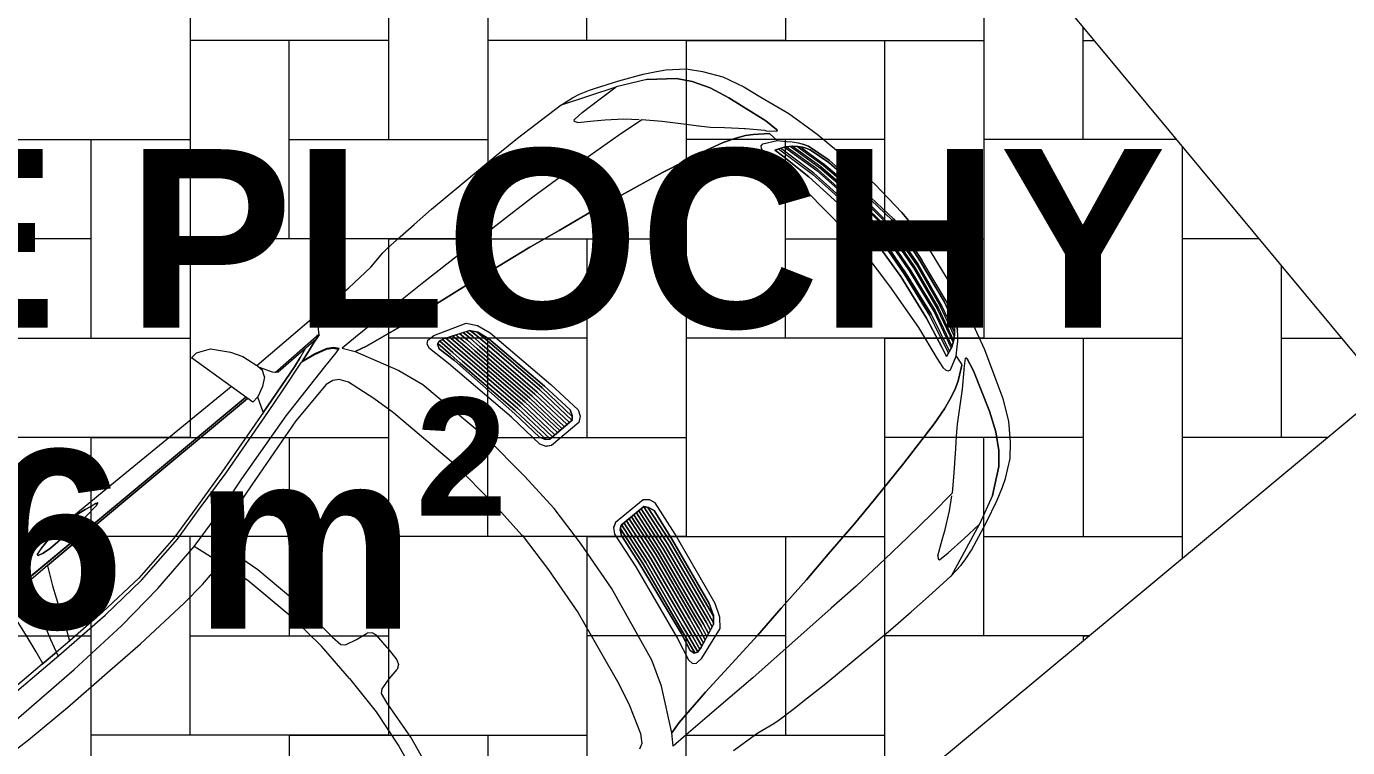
# Model space of a CAD drawing. Header units: millimetres. Extents: x 156050 to 369663, y -269476 to -128786.
# Drawn here: x 264310 to 268304, y -201627 to -199447 of the extents above; entities that cross this region are included whole.
import ezdxf

# ---------------------------------------------------------------- set-up
doc = ezdxf.new("R2010")
doc.units = ezdxf.units.MM
doc.header["$MEASUREMENT"] = 0
doc.linetypes.add('Wipeout_Contour', pattern=[1000, 0, -1000])
doc.layers.add('Situace - koordinační', color=7, linetype='Continuous')
doc.styles.add('GENEROVANÝ_STYL_1', font='Arial.ttf')
doc.styles.add('GENEROVANÝ_STYL_2', font='Arial Bold.ttf')
doc.dimstyles.new('GENEROVANÝ_STYL__1', dxfattribs={"dimtxt": 600, "dimasz": 456, "dimexe": 0.18, "dimexo": 0.0625, "dimgap": 0, "dimtad": 1, "dimdec": 0, "dimzin": 0, "dimdsep": 46, "dimtxsty": 'GENEROVANÝ_STYL_1', "dimblk": 'ARROWHEAD_2', "dimblk1": 'ARROWHEAD_2', "dimblk2": 'ARROWHEAD_2', "dimcen": 0.09, "dimse1": 1, "dimse2": 1, "dimclrd": 7, "dimclre": 7, "dimclrt": 7, "dimazin": 0, "dimtfac": 1, "dimtdec": 4, "dimtmove": 2, "dimatfit": 3, "dimfxl": 1, "dimtolj": 1, "dimtzin": 0, "dimarcsym": 0})
doc.dimstyles.new('GENEROVANÝ_STYL__2', dxfattribs={"dimtxt": 600, "dimasz": 456, "dimexe": 0.18, "dimexo": 0.0625, "dimgap": 0, "dimtad": 1, "dimdec": 0, "dimzin": 0, "dimdsep": 46, "dimtxsty": 'GENEROVANÝ_STYL_1', "dimblk": 'ARROWHEAD_2', "dimblk1": 'ARROWHEAD_2', "dimblk2": 'ARROWHEAD_2', "dimcen": 0.09, "dimse1": 1, "dimse2": 1, "dimclrd": 7, "dimclre": 7, "dimclrt": 7, "dimazin": 0, "dimtfac": 1, "dimtdec": 4, "dimtmove": 0, "dimatfit": 3, "dimfxl": 1, "dimtolj": 1, "dimtzin": 0, "dimarcsym": 0})

# ---------------------------------------------------------------- blocks, each defined once
blk = doc.blocks.new('*X11')
at = {"layer": 'Situace - koordinační', "color": 253, "linetype": 'Continuous', "lineweight": 13, "true_color": 0xa8a8a8}
for p, q in [((265704.5, -198589.2), (265704.5, -199489.2)), ((266604.5, -198589.2), (266604.5, -199489.2)), ((266004.5, -199489.2), (266004.5, -198889.2)), ((267204.5, -199087.7), (267204.5, -199789.2)), ((264804.5, -199189.2), (264804.5, -200089.2)), ((265404.5, -199189.2), (265404.5, -199789.2)), ((265704.5, -199189.2), (265704.5, -200089.2)), ((267504.5, -199789.2), (267504.5, -199448.5)), ((265404.5, -199489.2), (264804.5, -199489.2)), ((265104.5, -200089.2), (265104.5, -199489.2)), ((266604.5, -199489.2), (265704.5, -199489.2)), ((266304.5, -199489.2), (267204.5, -199489.2)), ((266304.5, -199489.2), (266304.5, -200389.2)), ((266904.5, -199489.2), (266904.5, -200089.2)), ((267204.5, -199489.2), (267204.5, -200389.2)), ((267504.5, -199489.2), (267538.3, -199489.2)), ((263904.5, -199789.2), (264804.5, -199789.2)), ((264504.5, -199789.2), (264504.5, -200389.2)), ((264804.5, -199789.2), (264804.5, -200689.2)), ((265104.5, -199789.2), (265704.5, -199789.2)), ((266904.5, -199789.2), (266304.5, -199789.2)), ((266604.5, -200389.2), (266604.5, -199789.2)), ((267787.8, -199789.2), (267204.5, -199789.2)), ((267804.5, -199809.3), (267804.5, -200689.2)), ((264504.5, -200089.2), (263904.5, -200089.2)), ((265704.5, -200089.2), (264804.5, -200089.2)), ((265404.5, -200089.2), (266304.5, -200089.2)), ((265404.5, -200089.2), (265404.5, -200989.2)), ((266004.5, -200089.2), (266004.5, -200689.2)), ((266304.5, -200089.2), (266304.5, -200989.2)), ((266604.5, -200089.2), (267204.5, -200089.2)), ((268037.2, -200089.2), (267804.5, -200089.2)), ((268104.5, -200689.2), (268104.5, -200170.1)), ((264204.5, -200389.2), (264804.5, -200389.2)), ((266004.5, -200389.2), (265404.5, -200389.2)), ((265704.5, -200989.2), (265704.5, -200389.2)), ((267204.5, -200389.2), (266304.5, -200389.2)), ((266904.5, -200389.2), (267804.5, -200389.2)), ((266904.5, -200389.2), (266904.5, -201289.2)), ((267504.5, -200389.2), (267504.5, -200989.2)), ((267804.5, -200389.2), (267804.5, -201054.3)), ((268104.5, -200389.2), (268286.7, -200389.2)), ((264804.5, -200689.2), (263904.5, -200689.2)), ((264504.5, -200689.2), (265404.5, -200689.2)), ((264504.5, -200689.2), (264504.5, -201589.2)), ((265104.5, -200689.2), (265104.5, -201289.2)), ((265404.5, -200689.2), (265404.5, -201589.2)), ((265704.5, -200689.2), (266304.5, -200689.2)), ((267504.5, -200689.2), (266904.5, -200689.2)), ((267204.5, -201289.2), (267204.5, -200689.2)), ((268243.6, -200689.2), (267804.5, -200689.2)), ((265104.5, -200989.2), (264504.5, -200989.2)), ((264804.5, -201589.2), (264804.5, -200989.2)), ((266304.5, -200989.2), (265404.5, -200989.2)), ((266004.5, -200989.2), (266904.5, -200989.2)), ((266004.5, -200989.2), (266004.5, -201889.2)), ((266604.5, -200989.2), (266604.5, -201589.2)), ((266904.5, -200989.2), (266904.5, -201802.7)), ((267204.5, -200989.2), (267804.5, -200989.2)), ((263604.5, -201289.2), (264504.5, -201289.2)), ((264504.5, -201289.2), (264504.5, -202189.2)), ((264804.5, -201289.2), (265404.5, -201289.2)), ((266604.5, -201289.2), (266004.5, -201289.2)), ((266304.5, -201889.2), (266304.5, -201289.2)), ((267522, -201289.2), (266904.5, -201289.2)), ((267504.5, -201289.2), (267522, -201289.2)), ((267504.5, -201289.2), (267504.5, -201303.8)), ((265404.5, -201589.2), (264504.5, -201589.2)), ((265104.5, -201589.2), (266004.5, -201589.2)), ((265104.5, -201589.2), (265104.5, -202489.2)), ((265704.5, -201589.2), (265704.5, -202189.2)), ((266004.5, -201589.2), (266004.5, -202489.2)), ((266304.5, -201589.2), (266904.5, -201589.2))]:
    blk.add_line(p, q, dxfattribs=at)
blk = doc.blocks.new('výplň_1')
at = {"color": 254, "linetype": 'Wipeout_Contour', "lineweight": 0, "ltscale": 14459165.28293714}
blk.add_wipeout([(257736.9, -202722.8), (257704.5, -202761.1), (257472.8, -203118.3), (257287.4, -203501.5), (257151.3, -203904.9), (257066.6, -204322.1), (257034.6, -204746.6), (257055.8, -205171.8), (257129.9, -205591), (257255.7, -205997.7), (257431.3, -206385.5), (257653.9, -206748.4), (293199.4, -249246.5), (293593.1, -249026.5), (259030.8, -207703.9), (259010.1, -207427.9), (259010.7, -207151.1), (259032.5, -206875.2), (259075.4, -206601.8), (259139.1, -206332.5), (259177.9, -206211.2), (260581.5, -208143.5), (260762.6, -208392.9), (294380.6, -248586.5), (294774.4, -248366.5), (262964.5, -210334.7), (261108.9, -208103.2), (260971.3, -207916.8), (260963.2, -207902.5), (260856.1, -207715.7), (260764.9, -207502.7), (260698.9, -207280.6), (260658.9, -207052.4), (260645.5, -206821.1), (260658.9, -206589.8), (260698.9, -206361.5), (260764.9, -206139.4), (260841.1, -205961.6), (261312, -206453), (268416.5, -200545.4), (264580.3, -195932), (259462.5, -200187.6), (257296.6, -202263.4)], dxfattribs=at).dxf.layer = 'Situace - koordinační'
at = {"layer": 'Situace - koordinační', "color": 7, "linetype": 'Continuous', "lineweight": 13, "flags": 128}
blk.add_lwpolyline([(261312, -206453), (268416.5, -200545.4), (264580.3, -195932), (259462.5, -200187.6), (257296.6, -202263.4), (257736.9, -202722.8), (257704.5, -202761.1), (257472.8, -203118.3), (257287.4, -203501.5), (257151.3, -203904.9), (257066.6, -204322.1)], dxfattribs=at)
at = {"layer": 'Situace - koordinační', "color": 253, "linetype": 'Continuous', "lineweight": 13, "true_color": 0xa8a8a8}
blk.add_blockref('*X11', (0, 0), dxfattribs=at)
at = {"layer": 'Situace - koordinační', "color": 7, "lineweight": 13, "insert": (260337.3, -200365.8), "char_height": 540, "width": 7283.52, "attachment_point": 7, "style": 'GENEROVANÝ_STYL_2'}
blk.add_mtext('\\A1;{\\pql;\\fArial|b1|i0|c0|p0;\\W1.000000;ZPEVNĚNÉ PLOCHY}', dxfattribs=at)
at = {"layer": 'Situace - koordinační', "color": 7, "lineweight": 13, "insert": (262298.9, -201425.2), "char_height": 540, "attachment_point": 7, "style": 'GENEROVANÝ_STYL_2'}
blk.add_mtext('\\A1;{\\pql;\\fArial|b1|i0|c0|p0;\\W1.000000;114,76 m\\fArial|b1|i0|c0|p0;\\W1.000000;\\A1{\\H.66x;\\S2^  ;}}', dxfattribs=at)
blk = doc.blocks.new('Luxusní auto 2 27_2')
at = {"layer": 'Situace - koordinační', "color": 253, "linetype": 'Continuous', "lineweight": 13, "true_color": 0xa8a8a8}
for p, q in [((-296.4, 924.6), (-461.3, 859.5)), ((-293.6, 924.6), (-339.2, 918.8)), ((-293.6, 924.6), (-296.4, 924.6)), ((-296.4, 924.6), (-293.6, 924.6)), ((-202.8, 928.8), (-293.6, 924.6)), ((-133, 931.1), (-202.8, 928.8)), ((-49.6, 932.3), (-133, 931.1)), ((204, 932.3), (-49.6, 932.3)), ((274.1, 930.3), (204, 932.3)), ((330.9, 928.7), (274.1, 930.3)), ((383.1, 926.4), (330.9, 928.7)), ((401.9, 924.9), (383.1, 926.4)), ((457.5, 915.4), (401.9, 924.9)), ((-408.1, 897.3), (-479.4, 868.8)), ((-392.5, 903.6), (-408.1, 897.3)), ((-362.1, 913.6), (-392.5, 903.6)), ((-339.2, 918.8), (-362.1, 913.6)), ((547.8, 909.5), (457.5, 915.4)), ((-479.4, 868.8), (-548.9, 837.4)), ((-546.4, 817.5), (-461.3, 859.5)), ((-461.3, 859.5), (-461.4, 859.5)), ((-461.3, 859.5), (-461.4, 859.5)), ((-396.5, 862.9), (-461.3, 859.5)), ((-332.7, 865.5), (-396.5, 862.9)), ((-302.9, 851.7), (-343.7, 823.6)), ((-299.7, 864.5), (-332.7, 865.5)), ((-302.9, 851.7), (-298.2, 859.8)), ((-298.2, 859.8), (-299.7, 864.5)), ((-610.1, 802.9), (-659.3, 766.1)), ((-546.4, 817.5), (-617.9, 762.1)), ((-617.9, 762.1), (-546.4, 817.5)), ((-585.6, 817.6), (-610.1, 802.9)), ((-548.9, 837.4), (-585.6, 817.6)), ((-370.9, 805), (-417.3, 770.6)), ((-343.7, 823.6), (-370.9, 805)), ((-659.3, 766.1), (-692.1, 728.4)), ((-617.9, 762.1), (-648.4, 725.1)), ((-648.4, 725.1), (-617.9, 762.1)), ((-417.3, 770.6), (-451.7, 739.6)), ((-174.9, 756.9), (-54.6, 764.1)), ((-54.6, 764.1), (46, 768.1)), ((46, 768.1), (363.3, 778)), ((363.3, 778), (498, 780.2)), ((498, 780.2), (627.9, 781.6)), ((627.9, 781.6), (680, 782.4)), ((680, 782.4), (657.2, 749.4)), ((680, 782.4), (657.2, 749.4)), ((-692.1, 728.4), (-728.5, 676.8)), ((-648.4, 725.1), (-678.1, 676)), ((-678.1, 676), (-648.4, 725.1)), ((-501, 690.3), (-457.5, 733.9)), ((-457.5, 733.9), (-372.8, 742.4)), ((-372.8, 742.4), (-268.4, 750.9)), ((-268.4, 750.9), (-174.9, 756.9)), ((500.4, 719.4), (366.4, 701.5)), ((366.4, 701.4), (500.4, 719.4)), ((620.2, 739.5), (500.4, 719.4)), ((500.4, 719.4), (620.2, 739.4)), ((657.2, 749.4), (591.6, 620.5)), ((657.2, 749.4), (591.6, 620.5)), ((657.2, 749.4), (620.2, 739.5)), ((620.2, 739.4), (657.2, 749.4)), ((639.3, 744.6), (639.3, 744.5)), ((748, 715.7), (764.4, 724.7)), ((-551.5, 636.9), (-501, 690.3)), ((-551.5, 636.9), (-501, 690.3)), ((270, 688.1), (162.7, 671)), ((162.7, 671), (270, 688.1)), ((366.4, 701.5), (270, 688.1)), ((270, 688.1), (366.4, 701.4)), ((474.8, 715.9), (474.8, 716)), ((474.8, 716), (474.8, 715.9)), ((476, 716.1), (476, 716.1)), ((703.6, 603.8), (731.8, 690.6)), ((731.8, 690.6), (748, 715.7)), ((-728.5, 676.8), (-758.8, 613.2)), ((-678.1, 676), (-702.5, 616.1)), ((-702.5, 616.1), (-678.1, 676)), ((49.1, 653.8), (-51.5, 636)), ((-51.5, 635.9), (49.1, 653.8)), ((162.7, 671), (49.1, 653.8)), ((49.1, 653.8), (162.7, 671)), ((-758.8, 613.2), (-778.3, 556.1)), ((-702.5, 616.1), (-744, 490.9)), ((-744, 490.9), (-702.5, 616.1)), ((-602.2, 583.5), (-577.5, 609.4)), ((-578.7, 608.2), (-577.5, 609.4)), ((-577.5, 609.4), (-551.5, 636.9)), ((-577.5, 609.4), (-551.5, 636.9)), ((-169.3, 616.7), (-264.5, 598.2)), ((-264.5, 598.2), (-169.3, 616.7)), ((-51.5, 636), (-169.3, 616.7)), ((-169.3, 616.7), (-51.5, 635.9)), ((343.8, 600), (322, 573.5)), ((443.2, 634.2), (343.8, 600)), ((424.6, 608), (351.5, 577.8)), ((410.2, 601.8), (402.4, 558.3)), ((402.4, 558.3), (410.2, 601.8)), ((420.5, 606.1), (412.2, 558.3)), ((412.2, 558.3), (420.5, 606.1)), ((421.7, 558.3), (430.4, 608.8)), ((430.4, 608.8), (421.7, 558.3)), ((424.6, 608), (441.8, 611.1)), ((441.8, 611.1), (424.6, 608)), ((431.5, 558.3), (440.5, 610.8)), ((440.5, 610.8), (431.5, 558.3)), ((449.5, 607.9), (441, 558.3)), ((441, 558.3), (449.5, 607.9)), ((441.8, 611.1), (451.6, 607.1)), ((451.6, 607.1), (441.8, 611.1)), ((465.8, 635), (443.2, 634.2)), ((451.6, 607.1), (455.7, 593)), ((455.7, 593), (451.6, 607.1)), ((462.4, 541.1), (478.1, 612)), ((475.5, 627.4), (465.8, 635)), ((478.1, 612), (475.5, 627.4)), ((591.6, 620.5), (563.8, 541.7)), ((591.6, 620.5), (563.8, 541.7)), ((686.1, 532.4), (703.6, 603.8)), ((-633.7, 555), (-602.2, 583.5)), ((-403.5, 571), (-549.4, 538)), ((-549.4, 538), (-403.5, 571)), ((-264.5, 598.2), (-403.5, 571)), ((-403.5, 571), (-264.5, 598.2)), ((322, 573.5), (306.9, 531.8)), ((351.5, 577.8), (333.9, 557.4)), ((333.9, 557.4), (351.5, 577.8)), ((335.6, 559.4), (335.4, 558.3)), ((335.4, 558.3), (335.6, 559.4)), ((344.9, 558.3), (348.5, 574)), ((348.5, 574), (344.9, 558.3)), ((354.5, 558.3), (358.9, 580.8)), ((358.9, 580.8), (354.5, 558.3)), ((363.9, 558.3), (369.2, 584.9)), ((369.2, 584.9), (363.9, 558.3)), ((373.8, 558.3), (379.9, 589.3)), ((379.9, 589.3), (373.8, 558.3)), ((390.1, 593.4), (383.3, 558.3)), ((392.9, 558.3), (400.1, 597.8)), ((400.1, 597.8), (392.9, 558.3)), ((455.7, 593), (443, 536.2)), ((443, 536.2), (455.7, 593)), ((-778.3, 556.1), (-811, 464)), ((-681.4, 512.1), (-633.7, 555)), ((-602.8, 523), (-641.1, 509.2)), ((-641.1, 509.1), (-602.8, 523)), ((-549.4, 538), (-602.8, 523)), ((-602.8, 523), (-549.4, 538)), ((306.9, 531.8), (265.3, 293.9)), ((321.3, 520.8), (283.7, 302.4)), ((283.7, 302.4), (321.3, 520.8)), ((328.3, 519.3), (292.4, 303.1)), ((292.4, 303.1), (328.3, 519.3)), ((301.9, 303), (337.9, 519.3)), ((337.9, 519.3), (301.9, 303)), ((312.1, 303.1), (348.1, 519.3)), ((348.1, 519.3), (312.1, 303.1)), ((333.9, 557.4), (321.3, 520.8)), ((321.3, 520.8), (333.9, 557.4)), ((357.6, 519.3), (321.5, 303)), ((321.5, 303), (357.6, 519.3)), ((335.4, 558.3), (328.3, 519.3)), ((328.3, 519.3), (335.4, 558.3)), ((331.4, 303.1), (367.5, 519.3)), ((367.5, 519.3), (331.4, 303.1)), ((337.9, 519.3), (344.9, 558.3)), ((344.9, 558.3), (337.9, 519.3)), ((377, 519.3), (340.8, 303)), ((340.8, 303), (377, 519.3)), ((348.1, 519.3), (354.5, 558.3)), ((354.5, 558.3), (348.1, 519.3)), ((349.8, 303.1), (386.1, 519.3)), ((386.1, 519.3), (349.8, 303.1)), ((363.9, 558.3), (357.6, 519.3)), ((357.6, 519.3), (363.9, 558.3)), ((395.6, 519.3), (359.3, 303)), ((359.3, 303), (395.6, 519.3)), ((367.5, 519.3), (373.8, 558.3)), ((373.8, 558.3), (367.5, 519.3)), ((369.6, 303.1), (405.9, 519.3)), ((405.9, 519.3), (369.6, 303.1)), ((383.3, 558.3), (377, 519.3)), ((377, 519.3), (383.3, 558.3)), ((415.4, 519.3), (378.9, 303)), ((378.9, 303), (415.4, 519.3)), ((386.1, 519.3), (392.9, 558.3)), ((392.9, 558.3), (386.1, 519.3)), ((388.7, 303.1), (425.7, 519.3)), ((425.7, 519.3), (388.7, 303.1)), ((402.4, 558.3), (395.6, 519.3)), ((395.6, 519.3), (402.4, 558.3)), ((435.1, 519.3), (398.2, 303)), ((398.2, 303), (435.1, 519.3)), ((443, 536.2), (405.7, 295.7)), ((405.7, 295.7), (443, 536.2)), ((412.2, 558.3), (405.9, 519.3)), ((405.9, 519.3), (412.2, 558.3)), ((415.4, 519.3), (421.7, 558.3)), ((421.7, 558.3), (415.4, 519.3)), ((420.4, 294), (462.4, 541.1)), ((425.7, 519.3), (431.5, 558.3)), ((431.5, 558.3), (425.7, 519.3)), ((441, 558.3), (435.1, 519.3)), ((435.1, 519.3), (441, 558.3)), ((563.8, 541.7), (518.1, 296.6)), ((563.8, 541.7), (518.1, 296.6)), ((643.4, 289.6), (686.1, 532.4)), ((-744, 490.9), (-751.7, 451.2)), ((-751.7, 451.2), (-744, 490.9)), ((-688, 484.8), (-727.3, 454.9)), ((-727.3, 454.9), (-688, 484.8)), ((-722.9, 470.4), (-681.4, 512.1)), ((-668.3, 496.4), (-688, 484.8)), ((-688, 484.8), (-668.3, 496.4)), ((-681.4, 512.1), (-679, 514.3)), ((-641.1, 509.2), (-668.3, 496.4)), ((-668.3, 496.4), (-641.1, 509.1)), ((-811, 464), (-825, 411.1)), ((-751.7, 451.2), (-751.1, 447)), ((-751.1, 447), (-751.7, 451.2)), ((-751.1, 447), (-749, 446.4)), ((-749, 446.4), (-751.1, 447)), ((-725, 468.4), (-749, 446.4)), ((-731.9, 423.6), (-728.5, 452.3)), ((-731.9, 423.6), (-728.5, 452.3)), ((-692.1, 444.1), (-731.9, 423.6)), ((-728.5, 452.3), (-727.3, 454.9)), ((-728.5, 452.3), (-727.3, 454.9)), ((-725.3, 468.1), (-722.9, 470.4)), ((-722.9, 470.4), (-722.6, 470.8)), ((-685.1, 442.2), (-692.1, 444.1)), ((-680.4, 435.7), (-685.1, 442.2)), ((-825, 411.1), (-837.5, 361.5)), ((-751.6, 403.7), (-764.4, 391.5)), ((-731.9, 423.6), (-751.6, 403.7)), ((-719.4, 401.5), (-749.2, 277.6)), ((-708.4, 405.9), (-738.7, 393.7)), ((-738.7, 393.7), (-708.4, 405.9)), ((-715.2, 377.4), (-708.8, 403.8)), ((-708.8, 403.8), (-715.2, 377.4)), ((-708.8, 403.8), (-708.4, 405.9)), ((-708.4, 405.9), (-708.8, 403.8)), ((-683.3, 390.8), (-678.7, 424.2)), ((-678.7, 424.2), (-680.4, 435.7)), ((1304.3, 431.1), (1272.6, 254.6)), ((1317.3, 252.4), (1349, 424.2)), ((-837.5, 361.5), (-853, 279.3)), ((-795.1, 277.6), (-772.5, 365.8)), ((-794.1, 350.5), (-785.1, 365.6)), ((-785.1, 365.6), (-794.1, 350.5)), ((-766.6, 372.5), (-791, 277.6)), ((-782.9, 368.4), (-785.1, 365.6)), ((-776.2, 377.6), (-782.9, 368.4)), ((-782.8, 277.6), (-755.9, 382.1)), ((-751.3, 385.2), (-779, 277.6)), ((-769, 370.2), (-778, 359)), ((-778, 359), (-769, 370.2)), ((-764.4, 391.5), (-776.2, 377.6)), ((-770.5, 277.6), (-741, 392.1)), ((-757.7, 380.9), (-769, 370.2)), ((-769, 370.2), (-757.7, 380.9)), ((-736.6, 394.5), (-766.7, 277.6)), ((-738.7, 393.7), (-757.7, 380.9)), ((-757.7, 380.9), (-738.7, 393.7)), ((-754.2, 277.6), (-724.9, 399.2)), ((-735.8, 277.7), (-715.2, 377.4)), ((-715.2, 377.4), (-735.8, 277.7)), ((-699.7, 283.7), (-683.3, 390.8)), ((-814.7, 277.6), (-794.1, 350.5)), ((-794.1, 350.5), (-814.7, 277.6)), ((-791.3, 338.2), (-809.2, 272.8)), ((-809.2, 272.8), (-791.3, 338.2)), ((-784, 351.1), (-791.3, 338.2)), ((-791.3, 338.2), (-784, 351.1)), ((-778, 359), (-784, 351.1)), ((-784, 351.1), (-778, 359)), ((-712.1, 132), (-699.7, 283.7)), ((265.3, 293.9), (251.5, 182.6)), ((269.5, 198.4), (283.7, 302.4)), ((283.7, 302.4), (269.5, 198.4)), ((277.3, 178.9), (292.4, 303.1)), ((292.4, 303.1), (277.3, 178.9)), ((285.6, 169.7), (301.9, 303)), ((301.9, 303), (285.6, 169.7)), ((295.8, 169.6), (312.1, 303.1)), ((312.1, 303.1), (295.8, 169.6)), ((321.5, 303), (305.2, 169.6)), ((305.2, 169.6), (321.5, 303)), ((315, 169.5), (331.4, 303.1)), ((331.4, 303.1), (315, 169.5)), ((340.8, 303), (324.5, 169.4)), ((324.5, 169.4), (340.8, 303)), ((333.5, 169.4), (349.8, 303.1)), ((349.8, 303.1), (333.5, 169.4)), ((359.3, 303), (343, 169.4)), ((343, 169.4), (359.3, 303)), ((353.2, 169.4), (369.6, 303.1)), ((369.6, 303.1), (353.2, 169.4)), ((378.9, 303), (362.7, 169.4)), ((362.7, 169.4), (378.9, 303)), ((372.5, 169.4), (388.7, 303.1)), ((388.7, 303.1), (372.5, 169.4)), ((398.2, 303), (382.6, 175.3)), ((382.6, 175.3), (398.2, 303)), ((405.7, 295.7), (393.6, 193.3)), ((393.6, 193.3), (405.7, 295.7)), ((406.6, 176.7), (420.4, 294)), ((518.1, 296.6), (503.6, 132)), ((518.1, 296.6), (503.6, 132)), ((629, 131.5), (643.4, 289.6)), ((-853, 279.3), (-874.6, 133.9)), ((-814.7, 277.6), (-837.5, 133.7)), ((-809.2, 272.8), (-832.1, 133)), ((-832.1, 133), (-809.2, 272.8)), ((-795.1, 277.6), (-820.9, 135.1)), ((-820.9, 135.1), (-795.1, 277.6)), ((-816.8, 135.1), (-791, 277.6)), ((-791, 277.6), (-816.8, 135.1)), ((-782.8, 277.6), (-807.3, 135.1)), ((-807.3, 135.1), (-782.8, 277.6)), ((-803.4, 135.1), (-779, 277.6)), ((-779, 277.6), (-803.4, 135.1)), ((-770.5, 277.6), (-791.7, 135.1)), ((-791.7, 135.1), (-770.5, 277.6)), ((-787.9, 135.1), (-766.7, 277.6)), ((-766.7, 277.6), (-787.9, 135.1)), ((-754.2, 277.6), (-774.7, 135.1)), ((-774.7, 135.1), (-754.2, 277.6)), ((-769.8, 135.1), (-749.2, 277.6)), ((-749.2, 277.6), (-769.8, 135.1)), ((-756.2, 131.4), (-735.8, 277.7)), ((-735.8, 277.7), (-756.2, 131.4)), ((1272.6, 254.6), (1261.5, 129.8)), ((1304.3, 129.1), (1317.3, 252.4)), ((251.5, 182.6), (259.1, 164)), ((259.1, 164), (273.5, 152.1)), ((275.7, 180.5), (269.5, 198.4)), ((269.5, 198.4), (275.7, 180.5)), ((285.1, 169.7), (275.7, 180.5)), ((275.7, 180.5), (285.1, 169.7)), ((373.9, 168.9), (285.1, 169.7)), ((285.1, 169.7), (373.9, 168.9)), ((384.5, 176.5), (373.9, 168.9)), ((373.9, 168.9), (384.5, 176.5)), ((393.6, 193.3), (384.5, 176.5)), ((384.5, 176.5), (393.6, 193.3)), ((396, 159.5), (406.6, 176.7)), ((-874.6, 133.9), (-882.9, 16.1)), ((-851.1, 17.3), (-837.5, 133.7)), ((-837.5, 133.7), (-851.1, 17.3)), ((-832.1, 133), (-845.5, 17.8)), ((-845.5, 17.8), (-832.1, 133)), ((-820.9, 135.1), (-832.3, 0)), ((-832.3, 0), (-820.9, 135.1)), ((-828.2, 0), (-816.8, 135.1)), ((-816.8, 135.1), (-828.2, 0)), ((-807.3, 135.1), (-820, 0)), ((-820, 0), (-807.3, 135.1)), ((-816.2, 0), (-803.4, 135.1)), ((-803.4, 135.1), (-816.2, 0)), ((-791.7, 135.1), (-803.8, 0)), ((-803.8, 0), (-791.7, 135.1)), ((-799.9, 0), (-787.9, 135.1)), ((-787.9, 135.1), (-799.9, 0)), ((-774.7, 135.1), (-787.3, 0)), ((-787.3, 0), (-774.7, 135.1)), ((-782.4, 0), (-769.8, 135.1)), ((-769.8, 135.1), (-782.4, 0)), ((-765.3, 14.7), (-756.2, 131.4)), ((-756.2, 131.4), (-765.3, 14.7)), ((-717.2, 8.4), (-712.1, 132)), ((273.5, 152.1), (382.2, 151.3)), ((381.9, 151.3), (395, 159.2)), ((382.2, 151.3), (396, 159.5)), ((503.6, 132), (497.6, 0)), ((503.6, 132), (497.6, 0)), ((623.8, 0.2), (629, 131.5)), ((1261.5, 129.8), (1256.2, 96.1)), ((1302, 0.2), (1304.3, 129.1)), ((1246.2, 86.7), (1210.3, 77)), ((1256.2, 96.1), (1246.2, 86.7)), ((1154.4, 0), (1155.3, 48.2)), ((1155.3, 48.2), (1160.9, 62.1)), ((1160.9, 62.1), (1173.2, 71)), ((1210.3, 77), (1173.2, 71)), ((-882.9, 0), (-882.9, 16.1)), ((-882.9, 16.1), (-882.9, 0)), ((-882.9, 0), (-882.9, 16.1)), ((-882.9, 16.1), (-882.9, 0)), ((-882.9, 0), (-882.9, -16.1)), ((-882.9, -16.1), (-882.9, 0)), ((-882.9, 0), (-882.9, -16.1)), ((-882.9, -16.1), (-882.9, 0)), ((-851.1, 0), (-851.1, 17.3)), ((-851.1, 17.3), (-851.1, 0)), ((-845.5, 17.8), (-845.6, 0)), ((-845.6, 0), (-845.5, 17.8)), ((-820.9, -135.1), (-832.3, 0)), ((-832.3, 0), (-820.9, -135.1)), ((-828.2, 0), (-816.8, -135.1)), ((-816.8, -135.1), (-828.2, 0)), ((-807.3, -135.1), (-820, 0)), ((-820, 0), (-807.3, -135.1)), ((-816.2, 0), (-803.4, -135.1)), ((-803.4, -135.1), (-816.2, 0)), ((-791.7, -135.1), (-803.8, 0)), ((-803.8, 0), (-791.7, -135.1)), ((-799.9, 0), (-787.9, -135.1)), ((-787.9, -135.1), (-799.9, 0)), ((-774.7, -135.1), (-787.3, 0)), ((-787.3, 0), (-774.7, -135.1)), ((-782.4, 0), (-769.8, -135.1)), ((-769.8, -135.1), (-782.4, 0)), ((-766, 0), (-765.3, 14.7)), ((-765.3, 14.7), (-766, 0)), ((-717.2, 0), (-717.2, 8.4)), ((-717.2, 0), (-717.2, -8.4)), ((503.6, -132), (497.6, 0)), ((503.6, -132), (497.6, 0)), ((1154.4, 0), (1155.3, -48.2)), ((-874.6, -133.9), (-882.9, -16.1)), ((-851.1, 0), (-851.1, -17.3)), ((-851.1, -17.3), (-851.1, 0)), ((-851.1, -17.3), (-837.5, -133.7)), ((-837.5, -133.7), (-851.1, -17.3)), ((-845.5, -17.8), (-845.6, 0)), ((-845.6, 0), (-845.5, -17.8)), ((-832.1, -133), (-845.5, -17.8)), ((-845.5, -17.8), (-832.1, -133)), ((-766, 0), (-765.3, -14.7)), ((-765.3, -14.7), (-766, 0)), ((-765.3, -14.7), (-756.2, -131.4)), ((-756.2, -131.4), (-765.3, -14.7)), ((-717.2, -8.4), (-712.1, -132)), ((623.8, -0.2), (629, -131.5)), ((1302, -0.2), (1304.3, -129.1)), ((1155.3, -48.2), (1160.9, -62.1)), ((1160.9, -62.1), (1173.2, -71)), ((1210.3, -77), (1173.2, -71)), ((1246.2, -86.7), (1210.3, -77)), ((1256.2, -96.1), (1246.2, -86.7)), ((1261.5, -129.8), (1256.2, -96.1)), ((-853, -279.3), (-874.6, -133.9)), ((-814.7, -277.6), (-837.5, -133.7)), ((-809.2, -272.8), (-832.1, -133)), ((-832.1, -133), (-809.2, -272.8)), ((-795.1, -277.6), (-820.9, -135.1)), ((-820.9, -135.1), (-795.1, -277.6)), ((-816.8, -135.1), (-791, -277.6)), ((-791, -277.6), (-816.8, -135.1)), ((-782.8, -277.6), (-807.3, -135.1)), ((-807.3, -135.1), (-782.8, -277.6)), ((-803.4, -135.1), (-779, -277.6)), ((-779, -277.6), (-803.4, -135.1)), ((-770.5, -277.6), (-791.7, -135.1)), ((-791.7, -135.1), (-770.5, -277.6)), ((-787.9, -135.1), (-766.7, -277.6)), ((-766.7, -277.6), (-787.9, -135.1)), ((-754.2, -277.6), (-774.7, -135.1)), ((-774.7, -135.1), (-754.2, -277.6)), ((-769.8, -135.1), (-749.2, -277.6)), ((-749.2, -277.6), (-769.8, -135.1)), ((-756.2, -131.4), (-735.8, -277.7)), ((-735.8, -277.7), (-756.2, -131.4)), ((-712.1, -132), (-699.7, -283.7)), ((259.1, -164), (273.5, -152.1)), ((273.5, -152.1), (382.2, -151.3)), ((381.9, -151.3), (395, -159.2)), ((382.2, -151.3), (396, -159.5)), ((396, -159.5), (406.6, -176.7)), ((518.1, -296.6), (503.6, -132)), ((518.1, -296.6), (503.6, -132)), ((629, -131.5), (643.4, -289.6)), ((1272.6, -254.6), (1261.5, -129.8)), ((1304.3, -129.1), (1317.3, -252.4)), ((251.5, -182.6), (259.1, -164)), ((265.3, -293.9), (251.5, -182.6)), ((275.7, -180.5), (269.5, -198.4)), ((269.5, -198.4), (275.7, -180.5)), ((269.5, -198.4), (283.7, -302.4)), ((283.7, -302.4), (269.5, -198.4)), ((285.1, -169.7), (275.7, -180.5)), ((275.7, -180.5), (285.1, -169.7)), ((277.3, -178.9), (292.4, -303.1)), ((292.4, -303.1), (277.3, -178.9)), ((373.9, -168.9), (285.1, -169.7)), ((285.1, -169.7), (373.9, -168.9)), ((285.6, -169.7), (301.9, -303)), ((301.9, -303), (285.6, -169.7)), ((295.8, -169.6), (312.1, -303.1)), ((312.1, -303.1), (295.8, -169.6)), ((321.5, -303), (305.2, -169.6)), ((305.2, -169.6), (321.5, -303)), ((315, -169.5), (331.4, -303.1)), ((331.4, -303.1), (315, -169.5)), ((340.8, -303), (324.5, -169.4)), ((324.5, -169.4), (340.8, -303)), ((333.5, -169.4), (349.8, -303.1)), ((349.8, -303.1), (333.5, -169.4)), ((359.3, -303), (343, -169.4)), ((343, -169.4), (359.3, -303)), ((353.2, -169.4), (369.6, -303.1)), ((369.6, -303.1), (353.2, -169.4)), ((378.9, -303), (362.7, -169.4)), ((362.7, -169.4), (378.9, -303)), ((372.5, -169.4), (388.7, -303.1)), ((388.7, -303.1), (372.5, -169.4)), ((384.5, -176.5), (373.9, -168.9)), ((373.9, -168.9), (384.5, -176.5)), ((398.2, -303), (382.6, -175.3)), ((382.6, -175.3), (398.2, -303)), ((393.6, -193.3), (384.5, -176.5)), ((384.5, -176.5), (393.6, -193.3)), ((405.7, -295.7), (393.6, -193.3)), ((393.6, -193.3), (405.7, -295.7)), ((406.6, -176.7), (420.4, -294)), ((-837.5, -361.5), (-853, -279.3)), ((-814.7, -277.6), (-794.1, -350.5)), ((-794.1, -350.5), (-814.7, -277.6)), ((-791.3, -338.2), (-809.2, -272.8)), ((-809.2, -272.8), (-791.3, -338.2)), ((-795.1, -277.6), (-772.5, -365.8)), ((-766.6, -372.5), (-791, -277.6)), ((-782.8, -277.6), (-755.9, -382.1)), ((-751.3, -385.2), (-779, -277.6)), ((-770.5, -277.6), (-741, -392.1)), ((-736.6, -394.5), (-766.7, -277.6)), ((-754.2, -277.6), (-724.9, -399.2)), ((-719.4, -401.5), (-749.2, -277.6)), ((-735.8, -277.7), (-715.2, -377.4)), ((-715.2, -377.4), (-735.8, -277.7)), ((1304.3, -431.1), (1272.6, -254.6)), ((1317.3, -252.4), (1349, -424.2)), ((-699.7, -283.7), (-683.3, -390.8)), ((306.9, -531.8), (265.3, -293.9)), ((321.3, -520.8), (283.7, -302.4)), ((283.7, -302.4), (321.3, -520.8)), ((328.3, -519.3), (292.4, -303.1)), ((292.4, -303.1), (328.3, -519.3)), ((301.9, -303), (337.9, -519.3)), ((337.9, -519.3), (301.9, -303)), ((312.1, -303.1), (348.1, -519.3)), ((348.1, -519.3), (312.1, -303.1)), ((357.6, -519.3), (321.5, -303)), ((321.5, -303), (357.6, -519.3)), ((331.4, -303.1), (367.5, -519.3)), ((367.5, -519.3), (331.4, -303.1)), ((377, -519.3), (340.8, -303)), ((340.8, -303), (377, -519.3)), ((349.8, -303.1), (386.1, -519.3)), ((386.1, -519.3), (349.8, -303.1)), ((395.6, -519.3), (359.3, -303)), ((359.3, -303), (395.6, -519.3)), ((369.6, -303.1), (405.9, -519.3)), ((405.9, -519.3), (369.6, -303.1)), ((415.4, -519.3), (378.9, -303)), ((378.9, -303), (415.4, -519.3)), ((388.7, -303.1), (425.7, -519.3)), ((425.7, -519.3), (388.7, -303.1)), ((435.1, -519.3), (398.2, -303)), ((398.2, -303), (435.1, -519.3)), ((443, -536.2), (405.7, -295.7)), ((405.7, -295.7), (443, -536.2)), ((420.4, -294), (462.4, -541.1)), ((563.8, -541.7), (518.1, -296.6)), ((563.8, -541.7), (518.1, -296.6)), ((643.4, -289.6), (686.1, -532.4)), ((-794.1, -350.5), (-785.1, -365.6)), ((-785.1, -365.6), (-794.1, -350.5)), ((-784, -351.1), (-791.3, -338.2)), ((-791.3, -338.2), (-784, -351.1)), ((-778, -359), (-784, -351.1)), ((-784, -351.1), (-778, -359)), ((-769, -370.2), (-778, -359)), ((-778, -359), (-769, -370.2)), ((-825, -411.1), (-837.5, -361.5)), ((-782.9, -368.4), (-785.1, -365.6)), ((-776.2, -377.6), (-782.9, -368.4)), ((-764.4, -391.5), (-776.2, -377.6)), ((-757.7, -380.9), (-769, -370.2)), ((-769, -370.2), (-757.7, -380.9)), ((-751.6, -403.7), (-764.4, -391.5)), ((-738.7, -393.7), (-757.7, -380.9)), ((-757.7, -380.9), (-738.7, -393.7)), ((-708.4, -405.9), (-738.7, -393.7)), ((-738.7, -393.7), (-708.4, -405.9)), ((-715.2, -377.4), (-708.8, -403.8)), ((-708.8, -403.8), (-715.2, -377.4)), ((-683.3, -390.8), (-678.7, -424.2)), ((-811, -464), (-825, -411.1)), ((-731.9, -423.6), (-751.6, -403.7)), ((-692.1, -444.1), (-731.9, -423.6)), ((-731.9, -423.6), (-728.5, -452.3)), ((-731.9, -423.6), (-728.5, -452.3)), ((-708.8, -403.8), (-708.4, -405.9)), ((-708.4, -405.9), (-708.8, -403.8)), ((-680.4, -435.7), (-685.1, -442.2)), ((-678.7, -424.2), (-680.4, -435.7)), ((1329.9, -522), (1304.3, -431.1)), ((1349, -424.2), (1376.1, -511.5)), ((-778.3, -556.1), (-811, -464)), ((-751.7, -451.2), (-751.1, -447)), ((-751.1, -447), (-751.7, -451.2)), ((-744, -490.9), (-751.7, -451.2)), ((-751.7, -451.2), (-744, -490.9)), ((-751.1, -447), (-749, -446.4)), ((-749, -446.4), (-751.1, -447)), ((-725, -468.4), (-749, -446.4)), ((-728.5, -452.3), (-727.3, -454.9)), ((-728.5, -452.3), (-727.3, -454.9)), ((-688, -484.8), (-727.3, -454.9)), ((-727.3, -454.9), (-688, -484.8)), ((-725.3, -468.1), (-722.9, -470.4)), ((-722.9, -470.4), (-722.6, -470.8)), ((-722.9, -470.4), (-681.4, -512.1)), ((-685.1, -442.2), (-692.1, -444.1)), ((2013.5, -478.2), (1854.3, -481.6)), ((2166.3, -478), (2013.5, -478.2)), ((2115.2, -472.4), (2115.2, -472.1)), ((2115.2, -472.1), (2115.2, -472.4)), ((2330.6, -484.2), (2166.3, -478)), ((-702.5, -616.1), (-744, -490.9)), ((-744, -490.9), (-702.5, -616.1)), ((-668.3, -496.4), (-688, -484.8)), ((-688, -484.8), (-668.3, -496.4)), ((-681.4, -512.1), (-633.7, -555)), ((-681.4, -512.1), (-679, -514.3)), ((-641.1, -509.2), (-668.3, -496.4)), ((-668.3, -496.4), (-641.1, -509.1)), ((-641.1, -509.1), (-602.8, -523)), ((-602.8, -523), (-641.1, -509.2)), ((1376.1, -511.5), (1377.5, -517)), ((1377.5, -517), (1376.1, -511.5)), ((1377.3, -516.7), (1377.3, -516.7)), ((1461.5, -502.9), (1377.5, -517)), ((1377.5, -517), (1408, -606.8)), ((1541.1, -494.9), (1461.5, -502.9)), ((1720.7, -484.5), (1541.1, -494.9)), ((1854.3, -481.6), (1720.7, -484.5)), ((-758.8, -613.2), (-778.3, -556.1)), ((-633.7, -555), (-602.2, -583.5)), ((-549.4, -538), (-602.8, -523)), ((-602.8, -523), (-549.4, -538)), ((-403.5, -571), (-549.4, -538)), ((-549.4, -538), (-403.5, -571)), ((322, -573.5), (306.9, -531.8)), ((333.9, -557.4), (321.3, -520.8)), ((321.3, -520.8), (333.9, -557.4)), ((335.4, -558.3), (328.3, -519.3)), ((328.3, -519.3), (335.4, -558.3)), ((351.5, -577.8), (333.9, -557.4)), ((333.9, -557.4), (351.5, -577.8)), ((335.6, -559.4), (335.4, -558.3)), ((335.4, -558.3), (335.6, -559.4)), ((337.9, -519.3), (344.9, -558.3)), ((344.9, -558.3), (337.9, -519.3)), ((344.9, -558.3), (348.5, -574)), ((348.5, -574), (344.9, -558.3)), ((348.1, -519.3), (354.5, -558.3)), ((354.5, -558.3), (348.1, -519.3)), ((354.5, -558.3), (358.9, -580.8)), ((358.9, -580.8), (354.5, -558.3)), ((363.9, -558.3), (357.6, -519.3)), ((357.6, -519.3), (363.9, -558.3)), ((363.9, -558.3), (369.2, -584.9)), ((369.2, -584.9), (363.9, -558.3)), ((367.5, -519.3), (373.8, -558.3)), ((373.8, -558.3), (367.5, -519.3)), ((373.8, -558.3), (379.9, -589.3)), ((379.9, -589.3), (373.8, -558.3)), ((383.3, -558.3), (377, -519.3)), ((377, -519.3), (383.3, -558.3)), ((390.1, -593.4), (383.3, -558.3)), ((386.1, -519.3), (392.9, -558.3)), ((392.9, -558.3), (386.1, -519.3)), ((392.9, -558.3), (400.1, -597.8)), ((400.1, -597.8), (392.9, -558.3)), ((402.4, -558.3), (395.6, -519.3)), ((395.6, -519.3), (402.4, -558.3)), ((410.2, -601.8), (402.4, -558.3)), ((402.4, -558.3), (410.2, -601.8)), ((412.2, -558.3), (405.9, -519.3)), ((405.9, -519.3), (412.2, -558.3)), ((420.5, -606.1), (412.2, -558.3)), ((412.2, -558.3), (420.5, -606.1)), ((415.4, -519.3), (421.7, -558.3)), ((421.7, -558.3), (415.4, -519.3)), ((421.7, -558.3), (430.4, -608.8)), ((430.4, -608.8), (421.7, -558.3)), ((425.7, -519.3), (431.5, -558.3)), ((431.5, -558.3), (425.7, -519.3)), ((431.5, -558.3), (440.5, -610.8)), ((440.5, -610.8), (431.5, -558.3)), ((441, -558.3), (435.1, -519.3)), ((435.1, -519.3), (441, -558.3)), ((449.5, -607.9), (441, -558.3)), ((441, -558.3), (449.5, -607.9)), ((455.7, -593), (443, -536.2)), ((443, -536.2), (455.7, -593)), ((462.4, -541.1), (478.1, -612)), ((591.6, -620.5), (563.8, -541.7)), ((591.6, -620.5), (563.8, -541.7)), ((686.1, -532.4), (703.6, -603.8)), ((1315.1, -575.6), (1324.8, -557.8)), ((1324.8, -557.8), (1330.4, -539.9)), ((1330.4, -539.9), (1329.9, -522)), ((1924.6, -554), (1728.6, -563.1)), ((2165.9, -548.9), (1924.6, -554)), ((-602.2, -583.5), (-577.5, -609.4)), ((-264.5, -598.2), (-403.5, -571)), ((-403.5, -571), (-264.5, -598.2)), ((-169.3, -616.7), (-264.5, -598.2)), ((-264.5, -598.2), (-169.3, -616.7)), ((343.8, -600), (322, -573.5)), ((424.6, -608), (351.5, -577.8)), ((451.6, -607.1), (455.7, -593)), ((455.7, -593), (451.6, -607.1)), ((1289, -600.8), (1315.1, -575.6)), ((1573.4, -580.5), (1408, -606.8)), ((1728.6, -563.1), (1573.4, -580.5)), ((-728.5, -676.8), (-758.8, -613.2)), ((-678.1, -676), (-702.5, -616.1)), ((-702.5, -616.1), (-678.1, -676)), ((-578.7, -608.2), (-577.5, -609.4)), ((-577.5, -609.4), (-551.5, -636.9)), ((-577.5, -609.4), (-551.5, -636.9)), ((-551.5, -636.9), (-501, -690.3)), ((-551.5, -636.9), (-501, -690.3)), ((-51.5, -636), (-169.3, -616.7)), ((-169.3, -616.7), (-51.5, -635.9)), ((-51.5, -635.9), (49.1, -653.8)), ((49.1, -653.8), (-51.5, -636)), ((443.2, -634.2), (343.8, -600)), ((424.6, -608), (441.8, -611.1)), ((441.8, -611.1), (424.6, -608)), ((441.8, -611.1), (451.6, -607.1)), ((451.6, -607.1), (441.8, -611.1)), ((465.8, -635), (443.2, -634.2)), ((475.5, -627.4), (465.8, -635)), ((478.1, -612), (475.5, -627.4)), ((657.2, -749.4), (591.6, -620.5)), ((657.2, -749.4), (591.6, -620.5)), ((703.6, -603.8), (731.8, -690.6)), ((1154.7, -639.4), (1289, -600.8)), ((1295.7, -634.1), (1166.6, -672.3)), ((1408, -606.8), (1295.8, -634.3)), ((1595.6, -631.1), (1432, -656.5)), ((1747.9, -620), (1595.6, -631.1)), ((1597.5, -641), (1747.6, -631.7)), ((1747.6, -631.7), (1879.4, -628.7)), ((1933.2, -616.3), (1747.9, -620)), ((1862.3, -668.4), (1880.4, -628.6)), ((1879.4, -628.7), (1932.2, -627.6)), ((1935, -616.3), (1921.3, -667.6)), ((1932.2, -627.6), (1988.9, -627.6)), ((1988.9, -627.6), (1932.2, -627.6)), ((2170.5, -613.4), (1933.2, -616.3)), ((1986.1, -627.6), (1978.7, -668.2)), ((1988.9, -627.6), (2170.1, -625.8)), ((-692.1, -728.4), (-728.5, -676.8)), ((-648.4, -725.1), (-678.1, -676)), ((-678.1, -676), (-648.4, -725.1)), ((162.7, -671), (49.1, -653.8)), ((49.1, -653.8), (162.7, -671)), ((270, -688.1), (162.7, -671)), ((162.7, -671), (270, -688.1)), ((929, -702.8), (1154.7, -639.4)), ((1166.6, -672.3), (941.1, -733.4)), ((1432, -656.5), (1323.5, -684.5)), ((1330.3, -693.4), (1439, -666.1)), ((1439, -666.1), (1597.5, -641)), ((1842.4, -720.1), (1862.3, -668.4)), ((1921.3, -667.6), (1905.8, -718.3)), ((1978.7, -668.2), (1970.8, -720.1)), ((-501, -690.3), (-457.5, -733.9)), ((366.4, -701.5), (270, -688.1)), ((270, -688.1), (366.4, -701.4)), ((366.4, -701.4), (500.4, -719.4)), ((500.4, -719.4), (366.4, -701.5)), ((474.8, -715.9), (474.8, -716)), ((474.8, -716), (474.8, -715.9)), ((476, -716.1), (476, -716.1)), ((731.8, -690.6), (748, -715.7)), ((748, -715.7), (764.4, -724.7)), ((787.6, -728.3), (929, -702.8)), ((1190.7, -716.4), (973.7, -777.3)), ((1323.5, -684.5), (1190.7, -716.4)), ((1199.7, -726.2), (1330.3, -693.4)), ((1905.8, -718.3), (1886.6, -787.7)), ((-659.3, -766.1), (-692.1, -728.4)), ((-617.9, -762.1), (-648.4, -725.1)), ((-648.4, -725.1), (-617.9, -762.1)), ((-457.5, -733.9), (-372.8, -742.4)), ((-417.3, -770.6), (-451.7, -739.6)), ((-372.8, -742.4), (-268.4, -750.9)), ((-268.4, -750.9), (-174.9, -756.9)), ((-174.9, -756.9), (-54.6, -764.1)), ((620.2, -739.5), (500.4, -719.4)), ((500.4, -719.4), (620.2, -739.4)), ((620.2, -739.4), (657.2, -749.4)), ((657.2, -749.4), (620.2, -739.5)), ((639.3, -744.6), (639.3, -744.5)), ((680, -782.4), (657.2, -749.4)), ((680, -782.4), (657.2, -749.4)), ((941.1, -733.4), (756.7, -772.5)), ((764.4, -724.7), (787.6, -728.3)), ((987.5, -785.6), (1199.7, -726.2)), ((1812.9, -789.4), (1842.4, -720.1)), ((1970.8, -720.1), (1961.2, -789.4)), ((-610.1, -802.9), (-659.3, -766.1)), ((-546.4, -817.5), (-617.9, -762.1)), ((-617.9, -762.1), (-546.4, -817.5)), ((-370.9, -805), (-417.3, -770.6)), ((-54.6, -764.1), (46, -768.1)), ((46, -768.1), (363.3, -778)), ((363.3, -778), (498, -780.2)), ((498, -780.2), (627.9, -781.6)), ((627.9, -781.6), (680, -782.4)), ((703.8, -782.7), (688.3, -787.6)), ((688.3, -787.6), (699.1, -799.7)), ((699.1, -799.7), (688.3, -787.6)), ((701.4, -799.7), (691.2, -787.4)), ((756.7, -772.5), (703.8, -782.7)), ((902, -798.4), (802.2, -827.7)), ((827.6, -831.3), (987.5, -785.6)), ((987.5, -785.6), (827.6, -831.3)), ((973.7, -777.3), (902, -798.4)), ((987.8, -785.6), (970.9, -831.6)), ((1786.3, -846.3), (1812.9, -789.4)), ((1886.6, -787.7), (1870.5, -845.3)), ((-585.6, -817.6), (-610.1, -802.9)), ((-548.9, -837.4), (-585.6, -817.6)), ((-479.4, -868.8), (-548.9, -837.4)), ((-546.4, -817.5), (-461.3, -859.5)), ((-343.7, -823.6), (-370.9, -805)), ((-302.9, -851.7), (-343.7, -823.6)), ((699.1, -799.7), (716.6, -811.5)), ((716.6, -811.5), (699.1, -799.7)), ((719.2, -810.1), (701.4, -799.7)), ((716.6, -811.5), (752.7, -821)), ((752.7, -821), (716.6, -811.5)), ((756.2, -819.9), (719.2, -810.1)), ((752.7, -821), (798.9, -828.6)), ((798.9, -828.6), (752.7, -821)), ((802.2, -827.7), (756.2, -819.9)), ((798.9, -828.6), (765.3, -840)), ((765.3, -840), (798.9, -828.6)), ((795.9, -841.2), (827.6, -831.3)), ((827.6, -831.3), (795.9, -841.2)), ((798.9, -827.2), (798.9, -828.6)), ((798.9, -828.6), (798.9, -827.2)), ((939.8, -847), (970.5, -831.6)), ((970.5, -831.6), (992.2, -829.4)), ((992.2, -829.4), (1012.6, -907.1)), ((-408.1, -897.3), (-479.4, -868.8)), ((-461.3, -859.5), (-461.4, -859.5)), ((-461.3, -859.5), (-461.4, -859.5)), ((-296.4, -924.6), (-461.3, -859.5)), ((-396.5, -862.9), (-461.3, -859.5)), ((-332.7, -865.5), (-396.5, -862.9)), ((-299.7, -864.5), (-332.7, -865.5)), ((-302.9, -851.7), (-298.2, -859.8)), ((-298.2, -859.8), (-299.7, -864.5)), ((698.8, -872.5), (692.1, -881.2)), ((708.5, -857.6), (698.8, -872.5)), ((883.2, -855.6), (707.5, -859.2)), ((737.7, -848.9), (708.5, -857.6)), ((708.5, -857.6), (737.7, -848.9)), ((712.6, -856.6), (712.7, -856.6)), ((723.1, -853.3), (875.5, -850)), ((765.3, -840), (737.7, -848.9)), ((737.7, -848.9), (765.3, -840)), ((765.6, -852.4), (795.9, -841.2)), ((874.2, -849), (882.5, -855)), ((882.5, -855), (889.1, -861.2)), ((889.1, -861.2), (910.4, -896.9)), ((916.4, -865.2), (908.2, -884.3)), ((916.4, -865.2), (939.8, -847)), ((997.4, -848), (1484, -847.6)), ((1484, -847.6), (997.4, -848)), ((1482.2, -853.7), (999.3, -854.3)), ((999.3, -854.3), (1482.2, -853.7)), ((1866.3, -854.1), (1482.2, -853.7)), ((1482.2, -853.7), (1861.3, -854)), ((1484, -847.6), (1785.7, -846.3)), ((1785.7, -846.3), (1484, -847.6)), ((1785.7, -846.3), (1870.5, -845.3)), ((-392.5, -903.6), (-408.1, -897.3)), ((-362.1, -913.6), (-392.5, -903.6)), ((-339.2, -918.8), (-362.1, -913.6)), ((-293.6, -924.6), (-339.2, -918.8)), ((457.5, -915.4), (401.9, -924.9)), ((547.8, -909.5), (457.5, -915.4)), ((695.5, -909.4), (547.8, -909.5)), ((658.9, -909.4), (660.2, -905.9)), ((675, -892.5), (660.2, -905.9)), ((692.1, -881.2), (675, -892.5)), ((912, -906.7), (695.5, -909.4)), ((908.2, -884.3), (911.6, -904.2)), ((928, -954.6), (912, -906.7)), ((1464.3, -910.9), (1012.6, -907.1)), ((1012.6, -907.1), (1049.5, -1050.8)), ((1836.8, -913.2), (1464.3, -910.9)), ((1556.7, -891.6), (1547.6, -895)), ((1547.6, -895), (1556.7, -891.6)), ((1547.6, -895), (1553, -897.1)), ((1553, -897.1), (1547.6, -895)), ((1553, -897.1), (1569.2, -899.4)), ((1598.6, -886.8), (1556.7, -891.6)), ((1556.7, -891.6), (1598.6, -886.8)), ((1567.6, -890.4), (1568, -890.5)), ((1590.1, -903.9), (1569.2, -899.4)), ((1569.2, -899.4), (1590.1, -903.9)), ((1610.8, -906.6), (1590.1, -903.9)), ((1590.1, -903.9), (1610.8, -906.6)), ((1686.3, -882), (1598.6, -886.8)), ((1598.6, -886.8), (1686.3, -882)), ((1668.4, -907.8), (1610.8, -906.6)), ((1610.8, -906.6), (1668.4, -907.8)), ((1725.9, -905.9), (1668.4, -907.8)), ((1668.4, -907.8), (1725.9, -905.9)), ((1744.9, -881.5), (1686.3, -882)), ((1686.3, -882), (1744.9, -881.5)), ((1725.9, -905.9), (1726.6, -905.9)), ((1746.9, -903), (1726.6, -905.9)), ((1726.6, -905.9), (1746.9, -903)), ((1772.4, -883.7), (1744.9, -881.5)), ((1744.9, -881.5), (1772.4, -883.7)), ((1768, -898.4), (1746.9, -903)), ((1746.9, -903), (1768, -898.4)), ((1768, -898.4), (1787.8, -893.2)), ((1788, -887.6), (1772.4, -883.7)), ((1772.4, -883.7), (1788, -887.6)), ((1787.8, -893.2), (1788, -887.6)), ((1788, -887.6), (1787.8, -893.2)), ((-293.6, -924.6), (-296.4, -924.6)), ((-296.4, -924.6), (-293.6, -924.6)), ((-202.8, -928.8), (-293.6, -924.6)), ((-133, -931.1), (-202.8, -928.8)), ((-49.6, -932.3), (-133, -931.1)), ((204, -932.3), (-49.6, -932.3)), ((274.1, -930.3), (204, -932.3)), ((330.9, -928.7), (274.1, -930.3)), ((383.1, -926.4), (330.9, -928.7)), ((401.9, -924.9), (383.1, -926.4)), ((947.4, -988.9), (928, -954.6)), ((988.2, -1035.4), (947.4, -988.9)), ((1027.8, -1053.1), (988.2, -1035.4)), ((1049.5, -1050.8), (1027.8, -1053.1))]:
    blk.add_line(p, q, dxfattribs=at)
blk = doc.blocks.new('*D79')
at = {"layer": 'Situace - koordinační', "color": 7, "linetype": 'Continuous', "lineweight": 13}
for p, q in [((254939.8, -186266.5), (255576.2, -185630.1)), ((255050.6, -185740.9), (255258, -185948.3)), ((255592.7, -185858.7), (254923.4, -186038)), ((255258, -185948.3), (272009.4, -202699.7)), ((271691.2, -203017.9), (272327.6, -202381.5)), ((271674.8, -202789.4), (272344, -202610.1)), ((272009.4, -202699.7), (272216.9, -202907.2))]:
    blk.add_line(p, q, dxfattribs=at)
at = {"layer": 'Situace - koordinační', "color": 7, "lineweight": 13, "insert": (262965.9, -193486.5), "char_height": 600, "attachment_point": 7, "rotation": 315, "style": 'GENEROVANÝ_STYL_1'}
blk.add_mtext('\\A1;{\\pql;\\fArial|b0|i0|c0|p0;\\W1.000000;23\xa0690}', dxfattribs=at)
blk = doc.blocks.new('ARROWHEAD_2')
at = {"color": 0, "linetype": 'Continuous', "lineweight": 0}
for p, q in [((-0.3781, -0.655), (0.3781, 0.655)), ((0, 0), (-1, 0))]:
    blk.add_line(p, q, dxfattribs=at)
blk = doc.blocks.new('*D80')
at = {"layer": 'Situace - koordinační', "color": 7, "linetype": 'Continuous', "lineweight": 13}
for p, q in [((257857, -183789.7), (257220.6, -184426.1)), ((257538.8, -184107.9), (257331.4, -183900.5)), ((257873.4, -184018.3), (257204.2, -184197.6)), ((274226.9, -200796), (257538.8, -184107.9)), ((274545.1, -200477.8), (273908.7, -201114.2)), ((273892.3, -200885.7), (274561.5, -200706.4)), ((274434.4, -201003.5), (274226.9, -200796))]:
    blk.add_line(p, q, dxfattribs=at)
at = {"layer": 'Situace - koordinační', "color": 7, "lineweight": 13, "insert": (265077.9, -191477.3), "char_height": 600, "attachment_point": 7, "rotation": 315, "style": 'GENEROVANÝ_STYL_1'}
blk.add_mtext('\\A1;{\\pql;\\fArial|b0|i0|c0|p0;\\W1.000000;23\xa0600}', dxfattribs=at)
blk = doc.blocks.new('*D88')
at = {"layer": 'Situace - koordinační', "color": 7, "linetype": 'Continuous', "lineweight": 13}
for p, q in [((259118.7, -200478), (259806.3, -199897.3)), ((259273.2, -199963.5), (259462.5, -200187.6)), ((259803.5, -200126.4), (259121.6, -200248.8)), ((259462.5, -200187.6), (265920.8, -207835.5)), ((265577, -208125.8), (266264.6, -207545.1)), ((265579.9, -207896.7), (266261.8, -207774.2)), ((265920.8, -207835.5), (266110.1, -208059.6))]:
    blk.add_line(p, q, dxfattribs=at)
at = {"layer": 'Situace - koordinační', "color": 7, "lineweight": 13, "insert": (262118.2, -203146.4), "char_height": 600, "attachment_point": 7, "rotation": 310.1798, "style": 'GENEROVANÝ_STYL_1'}
blk.add_mtext('\\A1;{\\pql;\\fArial|b0|i0|c0|p0;\\W1.000000;10\xa0010}', dxfattribs=at)
blk = doc.blocks.new('*D90')
at = {"layer": 'Situace - koordinační', "color": 7, "linetype": 'Continuous', "lineweight": 13}
for p, q in [((277279, -199261.3), (277859.7, -199949)), ((277630.6, -199946.1), (277508.1, -199264.2)), ((277793.5, -199415.8), (277569.3, -199605.1)), ((277569.3, -199605.1), (266712.7, -208773.2)), ((266422.4, -208429.4), (267003, -209117)), ((266651.5, -208432.2), (266773.9, -209114.1)), ((266712.7, -208773.2), (266488.5, -208962.5))]:
    blk.add_line(p, q, dxfattribs=at)
at = {"layer": 'Situace - koordinační', "color": 7, "lineweight": 13, "insert": (271102.1, -204909.4), "char_height": 600, "attachment_point": 7, "rotation": 40.1798, "style": 'GENEROVANÝ_STYL_1'}
blk.add_mtext('\\A1;{\\pql;\\fArial|b0|i0|c0|p0;\\W1.000000;14\xa0210}', dxfattribs=at)
blk = doc.blocks.new('*D91')
at = {"layer": 'Situace - koordinační', "color": 7, "linetype": 'Continuous', "lineweight": 13}
for p, q in [((278246.8, -200407.4), (278827.5, -201095)), ((278598.3, -201092.1), (278475.9, -200410.2)), ((278761.3, -200561.9), (278537.1, -200751.2)), ((278537.1, -200751.2), (265396, -211848.4)), ((265105.7, -211504.5), (265686.3, -212192.2)), ((265334.8, -211507.4), (265457.2, -212189.3)), ((265396, -211848.4), (265171.8, -212037.7))]:
    blk.add_line(p, q, dxfattribs=at)
at = {"layer": 'Situace - koordinační', "color": 7, "lineweight": 13, "insert": (270927.7, -207020), "char_height": 600, "attachment_point": 7, "rotation": 40.1798, "style": 'GENEROVANÝ_STYL_1'}
blk.add_mtext('\\A1;{\\pql;\\fArial|b0|i0|c0|p0;\\W1.000000;17\xa0200}', dxfattribs=at)

msp = doc.modelspace()

# ---------------------------------------------------------------- block references
at = {"layer": 'Situace - koordinační', "color": 253, "linetype": 'Continuous', "lineweight": 13, "true_color": 0xa8a8a8}
msp.add_blockref('výplň_1', (0, 0), dxfattribs=at)

# ---------------------------------------------------------------- next in the draw order: block references
at = {"layer": 'Situace - koordinační', "color": 146, "linetype": 'Continuous', "lineweight": 13, "true_color": 0x1a4f6e, "zscale": 1000, "rotation": 219.7448395546311}
msp.add_blockref('Luxusní auto 2 27_2', (266287.6, -200586), dxfattribs=at)

# ---------------------------------------------------------------- next in the draw order: dimensions: what is measured, and where the dimension line sits
at = {"layer": 'Situace - koordinační', "color": 7, "linetype": 'Continuous', "lineweight": 13}
for base, p1, p2, angle, dimstyle, picture, middle, turn in [((257538.839, -184107.9469), (274226.9042, -200796.0121), (257538.839, -184107.9469), 135, 'GENEROVANÝ_STYL__2', '*D80', (266205.8489, -192180.9871), 315), ((272009.4, -202699.7), (254924.6, -186281.8), (272009.4, -202699.7), 315, 'GENEROVANÝ_STYL__1', '*D79', (264093.8, -194190.1), 315), ((266712.7, -208773.2), (277569.3, -199605.1), (266712.7, -208773.2), 220.1798, 'GENEROVANÝ_STYL__2', '*D90', (271898.1, -203844.5), 40.1798), ((265920.8, -207835.5), (259462.5, -200187.6), (265920.8, -207835.5), 310.1798, 'GENEROVANÝ_STYL__1', '*D88', (263183, -203942.4), 310.1798), ((265396, -211848.4), (278537.1, -200751.2), (265396, -211848.4), 220.1798, 'GENEROVANÝ_STYL__2', '*D91', (271723.7, -205955.2), 40.1798)]:
    dim = msp.add_linear_dim(base=base, p1=p1, p2=p2, angle=angle, dimstyle=dimstyle, dxfattribs=at)
    dim.commit()
    dim.dimension.update_dxf_attribs({"geometry": picture, "text_midpoint": middle, "dimtype": 160, "text_rotation": turn})

doc.saveas('drawing.dxf')
